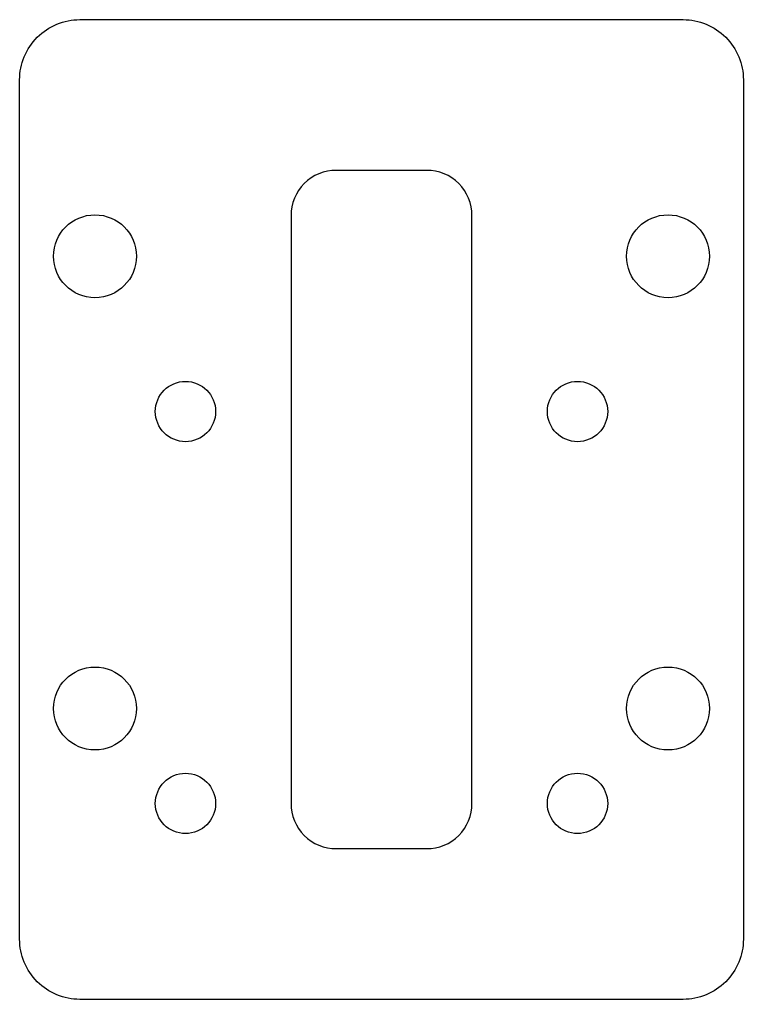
# Model space of a CAD drawing. Extents: x -24 to 24, y -32.5 to 32.5.
import ezdxf

# ---------------------------------------------------------------- set-up
doc = ezdxf.new("R2010")
doc.units = 0

msp = doc.modelspace()

# ---------------------------------------------------------------- linework, layer by layer
at = {"layer": '1'}
for points in [[(24, 28.5), (24, -28.5, -0.414214), (20, -32.5), (-20, -32.5, -0.414214), (-24, -28.5), (-24, 28.5, -0.414214), (-20, 32.5), (20, 32.5, -0.414214)], [(6, 19.5, 0.414214), (3, 22.5), (-3, 22.5, 0.414214), (-6, 19.5), (-6, -19.5, 0.414214), (-3, -22.5), (3, -22.5, 0.414214), (6, -19.5)]]:
    msp.add_lwpolyline(points, format="xyb", close=True, dxfattribs=at)
for centre, radius in [((-19, 16.8), 2.75), ((19, 16.8), 2.75), ((-13, 6.5), 2), ((13, 6.5), 2), ((-19, -13.2), 2.75), ((19, -13.2), 2.75), ((-13, -19.5), 2), ((13, -19.5), 2)]:
    msp.add_circle(centre, radius, dxfattribs=at)

doc.saveas('drawing.dxf')
